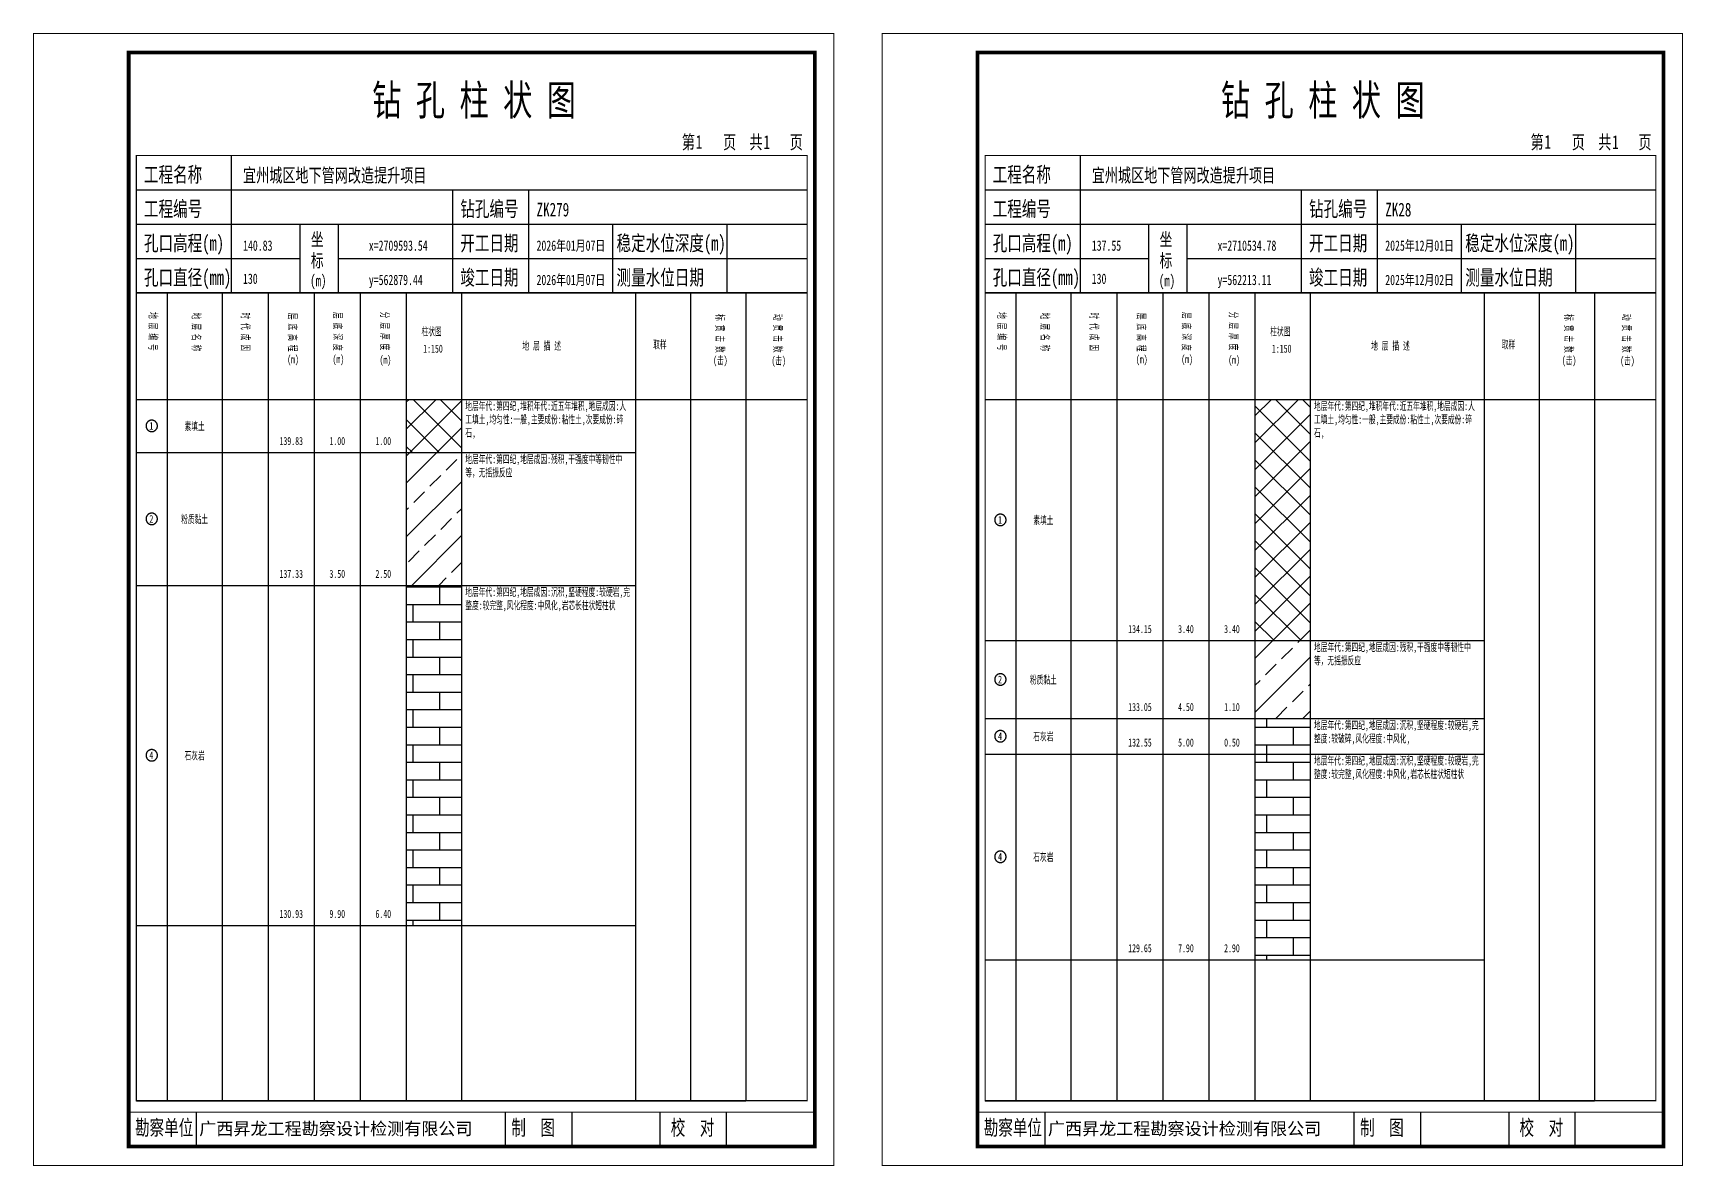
# Model space of a CAD drawing. Header units: millimetres. Extents: x 0 to 2711117, y 0 to 567555.
# Drawn here: x 60793.3 to 61226.2, y -0.1 to 297.1 of the extents above; entities that cross this region are included whole.
import ezdxf
from ezdxf.enums import TextEntityAlignment as Align

# ---------------------------------------------------------------- set-up
doc = ezdxf.new("R2010")
doc.units = ezdxf.units.MM
doc.layers.add('GICAD_POU_TEXTS', color=7, linetype='Continuous')
doc.layers.add('勘察点图例', color=7, linetype='Continuous')
doc.styles.add('HEAD_FONT', font='simfang.ttf', dxfattribs={"width": 0.6})
doc.styles.add('HEAD_FONT2', font='simfang.ttf', dxfattribs={"width": 0.6})
doc.styles.add('HT', font='simhei.ttf')
doc.styles.add('LZ_FONT', font='simfang.ttf', dxfattribs={"width": 0.7, "height": 8})
doc.styles.add('成果图图块', font='simfang.ttf', dxfattribs={"height": 2.5})
doc.styles.add('成果图表体', font='simfang.ttf', dxfattribs={"width": 0.6, "height": 2.1})
pattern_1 = [(45, (0, 0), (-3.5355339, 3.5355339), []), (135, (0, 0), (-3.5355339, -3.5355339), [])]
pattern_2 = [(45, (0, 0), (-7.0710678, 7.0710678), []), (45, (7.071, 0), (-7.0710678, 7.0710678), [4, -2])]
pattern_3 = [(0, (0, 0), (0, 4.6), []), (90, (0, 0), (-7, 4.6), [4.6, -4.6])]

# ---------------------------------------------------------------- blocks, each defined once
blk = doc.blocks.new('ZK279')
for p, q in [((52, 229), (52, 265)), ((27, 256), (203, 256)), ((110, 229), (110, 256)), ((130, 229), (130, 256)), ((27, 247), (203, 247)), ((70, 229), (70, 247)), ((80, 229), (80, 247)), ((152, 229), (152, 247)), ((182, 229), (182, 247)), ((27, 238), (70, 238)), ((80, 238), (203, 238)), ((27, 229), (35.05, 229)), ((35.05, 229), (35.05, 17)), ((35.05, 229), (49.53, 229)), ((49.53, 229), (49.53, 17)), ((49.53, 229), (61.6, 229)), ((61.6, 229), (61.6, 17)), ((61.6, 229), (73.68, 229)), ((73.68, 229), (73.68, 17)), ((73.68, 229), (85.75, 229)), ((85.75, 229), (85.75, 17)), ((85.75, 229), (97.82, 229)), ((97.82, 229), (97.82, 17)), ((97.82, 229), (112.3, 229)), ((112.3, 229), (112.3, 17)), ((112.3, 229), (157.93, 229)), ((157.93, 229), (157.93, 17)), ((157.93, 229), (172.42, 229)), ((172.42, 229), (172.42, 17)), ((172.42, 229), (186.9, 229)), ((186.9, 229), (186.9, 17)), ((186.9, 229), (203, 229)), ((27, 201), (203, 201)), ((27, 17), (35.05, 17)), ((35.05, 17), (49.53, 17)), ((42.74, 4.95), (42.74, 13.95)), ((42.74, 4.95), (42.74, 13.95)), ((49.53, 17), (61.6, 17)), ((61.6, 17), (73.68, 17)), ((73.68, 17), (85.75, 17)), ((85.75, 17), (97.82, 17)), ((97.82, 17), (112.3, 17)), ((112.3, 17), (157.93, 17)), ((123.83, 4.95), (123.83, 13.95)), ((141.38, 4.95), (141.38, 13.95)), ((157.93, 17), (172.42, 17)), ((164.48, 4.95), (164.48, 13.95)), ((172.42, 17), (186.9, 17)), ((181.84, 4.95), (181.84, 13.95)), ((181.84, 4.95), (181.84, 13.95))]:
    blk.add_line(p, q)
for points, const_width in [([(0, 0), (210, 0), (210, 297), (0, 297)], 0.25), ([(25, 5), (205, 5), (205, 292), (25, 292)], 1), ([(27, 265), (203, 265), (203, 17), (27, 17)], 0.3)]:
    blk.add_lwpolyline(points, close=True, dxfattribs=dict(const_width=const_width))
at = {"const_width": 0.3}
for points in [[(27, 229), (203, 229)], [(25, 14), (205, 14)]]:
    blk.add_lwpolyline(points, dxfattribs=at)
at = {"style": 'LZ_FONT', "width": 0.7}
for s, height, p in [('钻 孔 柱 状 图', 8, (88.9, 275.54)), ('第', 3.6, (170.12, 266.7)), ('1', 3.6, (173.78, 266.75)), ('页', 3.6, (180.96, 266.7)), ('共', 3.6, (187.88, 266.7)), ('1', 3.6, (191.54, 266.7)), ('页', 3.6, (198.44, 266.7)), ('工程名称', 4, (29, 258)), ('宜州城区地下管网改造提升项目', 3.6, (55, 258)), ('工程编号', 4, (29, 249)), ('钻孔编号', 4, (112, 249)), ('ZK279', 3.6, (132, 249)), ('孔口高程(m)', 4, (29, 240)), ('140.83', 2.7, (55, 240)), ('坐', 3.5, (72.79, 241.24)), ('x=2709593.54', 2.7, (88, 240)), ('开工日期', 4, (112, 240)), ('2026年01月07日', 2.7, (132, 240)), ('稳定水位深度(m)', 4, (153, 240)), ('标', 3.5, (72.79, 235.7)), ('孔口直径(mm)', 4, (29, 231)), ('130', 2.7, (54.98, 231.31)), ('(m) ', 3, (72.59, 230.65)), ('竣工日期', 4, (112, 231)), ('2026年01月07日', 2.7, (132, 231)), ('测量水位日期', 4, (153, 231)), ('y=562879.44', 2.7, (88, 231)), ('勘察单位', 4, (26.65, 7.95)), ('制  图', 4, (125.4, 7.95)), ('校  对', 4, (167.22, 7.95))]:
    blk.add_text(s, height=height, dxfattribs=at).set_placement(p)
at = {"style": 'HT'}
blk.add_text('广西昇龙工程勘察设计检测有限公司', height=3.2865, dxfattribs=at).set_placement((43.48, 8.02))
at = {"char_height": 2.1, "width": 22.806, "attachment_point": 1, "rotation": 270, "style": 'HEAD_FONT'}
for s, insert in [('地 层 编 号', (32.46, 223.92)), ('地 层 名 称', (43.79, 223.76)), ('时 代 成 因', (56.67, 223.83)), ('层 底 高 程', (69.07, 223.71)), ('层 底 深 度', (80.9, 223.91)), ('分 层 厚 度', (93.26, 224.01)), ('标 贯 击 数', (181.21, 223.37)), ('动 贯 击 数', (196.38, 223.43))]:
    blk.add_mtext(s, dxfattribs=dict(at, insert=insert))
at = {"char_height": 2.1, "attachment_point": 1}
for s, insert, width, style in [('柱状图', (101.82, 219.87), 7.855, 'HEAD_FONT2'), ('取样', (162.58, 216.44), 7.855, 'HEAD_FONT2'), ('(m)', (66.58, 212.56), 4.7944, 'HEAD_FONT'), ('(m)', (78.47, 212.61), 4.7944, 'HEAD_FONT'), ('(m)', (90.81, 212.43), 4.7944, 'HEAD_FONT'), ('1:150', (102.26, 215.36), 6.9223, 'HEAD_FONT2'), ('地 层 描 述', (128.29, 216.11), 22.0781, 'HEAD_FONT2'), ('(击)', (178.33, 212.31), 7.855, 'HEAD_FONT2'), ('(击)', (193.64, 212.22), 7.855, 'HEAD_FONT2')]:
    blk.add_mtext(s, dxfattribs=dict(at, insert=insert, width=width, style=style))
blk = doc.blocks.new('ZK279_0')
at = {"color": 7}
blk.add_polyline3d([(-1.5, 0.02, 0), (-1.5, -0.06, 0), (-1.49, -0.13, 0), (-1.48, -0.2, 0), (-1.47, -0.28, 0), (-1.46, -0.35, 0), (-1.44, -0.42, 0), (-1.41, -0.49, 0), (-1.39, -0.56, 0), (-1.36, -0.63, 0), (-1.32, -0.69, 0), (-1.29, -0.76, 0), (-1.25, -0.82, 0), (-1.2, -0.88, 0), (-1.16, -0.94, 0), (-1.11, -0.99, 0), (-1.06, -1.04, 0), (-1.01, -1.1, 0), (-0.95, -1.14, 0), (-0.89, -1.19, 0), (-0.83, -1.23, 0), (-0.77, -1.27, 0), (-0.71, -1.31, 0), (-0.64, -1.34, 0), (-0.57, -1.37, 0), (-0.51, -1.4, 0), (-0.44, -1.42, 0), (-0.36, -1.44, 0), (-0.29, -1.46, 0), (-0.22, -1.47, 0), (-0.15, -1.48, 0), (-0.07, -1.48, 0), (0, -1.48, 0), (0.07, -1.48, 0), (0.15, -1.48, 0), (0.22, -1.47, 0), (0.29, -1.46, 0), (0.36, -1.44, 0), (0.44, -1.42, 0), (0.51, -1.4, 0), (0.57, -1.37, 0), (0.64, -1.34, 0), (0.71, -1.31, 0), (0.77, -1.27, 0), (0.83, -1.23, 0), (0.89, -1.19, 0), (0.95, -1.14, 0), (1.01, -1.1, 0), (1.06, -1.04, 0), (1.11, -0.99, 0), (1.16, -0.94, 0), (1.2, -0.88, 0), (1.25, -0.82, 0), (1.29, -0.76, 0), (1.32, -0.69, 0), (1.36, -0.63, 0), (1.39, -0.56, 0), (1.41, -0.49, 0), (1.44, -0.42, 0), (1.46, -0.35, 0), (1.47, -0.28, 0), (1.48, -0.2, 0), (1.49, -0.13, 0), (1.5, -0.06, 0), (1.5, 0.02, 0), (1.5, 0.09, 0), (1.49, 0.16, 0), (1.48, 0.24, 0), (1.47, 0.31, 0), (1.46, 0.38, 0), (1.44, 0.45, 0), (1.41, 0.52, 0), (1.39, 0.59, 0), (1.36, 0.66, 0), (1.32, 0.72, 0), (1.29, 0.79, 0), (1.25, 0.85, 0), (1.2, 0.91, 0), (1.16, 0.97, 0), (1.11, 1.02, 0), (1.06, 1.08, 0), (1.01, 1.13, 0), (0.95, 1.18, 0), (0.89, 1.22, 0), (0.83, 1.26, 0), (0.77, 1.3, 0), (0.71, 1.34, 0), (0.64, 1.37, 0), (0.57, 1.4, 0), (0.51, 1.43, 0), (0.44, 1.45, 0), (0.36, 1.47, 0), (0.29, 1.49, 0), (0.22, 1.5, 0), (0.15, 1.51, 0), (0.07, 1.51, 0), (0, 1.52, 0), (-0.07, 1.51, 0), (-0.15, 1.51, 0), (-0.22, 1.5, 0), (-0.29, 1.49, 0), (-0.36, 1.47, 0), (-0.44, 1.45, 0), (-0.51, 1.43, 0), (-0.57, 1.4, 0), (-0.64, 1.37, 0), (-0.71, 1.34, 0), (-0.77, 1.3, 0), (-0.83, 1.26, 0), (-0.89, 1.22, 0), (-0.95, 1.18, 0), (-1.01, 1.13, 0), (-1.06, 1.08, 0), (-1.11, 1.02, 0), (-1.16, 0.97, 0), (-1.2, 0.91, 0), (-1.25, 0.85, 0), (-1.29, 0.79, 0), (-1.32, 0.72, 0), (-1.36, 0.66, 0), (-1.39, 0.59, 0), (-1.41, 0.52, 0), (-1.44, 0.45, 0), (-1.46, 0.38, 0), (-1.47, 0.31, 0), (-1.48, 0.24, 0), (-1.49, 0.16, 0), (-1.5, 0.09, 0), (-1.5, 0.02, 0)], dxfattribs=at)
at = {"layer": 'GICAD_POU_TEXTS', "color": 7, "style": '成果图图块', "width": 0.7}
blk.add_text('1', height=2, dxfattribs=at).set_placement((-0.09, -0.99), align=Align.CENTER)
blk = doc.blocks.new('ZK279_1')
at = {"color": 7}
blk.add_polyline3d([(-1.5, 0.02, 0), (-1.5, -0.06, 0), (-1.49, -0.13, 0), (-1.48, -0.2, 0), (-1.47, -0.28, 0), (-1.46, -0.35, 0), (-1.44, -0.42, 0), (-1.41, -0.49, 0), (-1.39, -0.56, 0), (-1.36, -0.63, 0), (-1.32, -0.69, 0), (-1.29, -0.76, 0), (-1.25, -0.82, 0), (-1.2, -0.88, 0), (-1.16, -0.94, 0), (-1.11, -0.99, 0), (-1.06, -1.04, 0), (-1.01, -1.1, 0), (-0.95, -1.14, 0), (-0.89, -1.19, 0), (-0.83, -1.23, 0), (-0.77, -1.27, 0), (-0.71, -1.31, 0), (-0.64, -1.34, 0), (-0.57, -1.37, 0), (-0.51, -1.4, 0), (-0.44, -1.42, 0), (-0.36, -1.44, 0), (-0.29, -1.46, 0), (-0.22, -1.47, 0), (-0.15, -1.48, 0), (-0.07, -1.48, 0), (0, -1.48, 0), (0.07, -1.48, 0), (0.15, -1.48, 0), (0.22, -1.47, 0), (0.29, -1.46, 0), (0.36, -1.44, 0), (0.44, -1.42, 0), (0.51, -1.4, 0), (0.57, -1.37, 0), (0.64, -1.34, 0), (0.71, -1.31, 0), (0.77, -1.27, 0), (0.83, -1.23, 0), (0.89, -1.19, 0), (0.95, -1.14, 0), (1.01, -1.1, 0), (1.06, -1.04, 0), (1.11, -0.99, 0), (1.16, -0.94, 0), (1.2, -0.88, 0), (1.25, -0.82, 0), (1.29, -0.76, 0), (1.32, -0.69, 0), (1.36, -0.63, 0), (1.39, -0.56, 0), (1.41, -0.49, 0), (1.44, -0.42, 0), (1.46, -0.35, 0), (1.47, -0.28, 0), (1.48, -0.2, 0), (1.49, -0.13, 0), (1.5, -0.06, 0), (1.5, 0.02, 0), (1.5, 0.09, 0), (1.49, 0.16, 0), (1.48, 0.24, 0), (1.47, 0.31, 0), (1.46, 0.38, 0), (1.44, 0.45, 0), (1.41, 0.52, 0), (1.39, 0.59, 0), (1.36, 0.66, 0), (1.32, 0.72, 0), (1.29, 0.79, 0), (1.25, 0.85, 0), (1.2, 0.91, 0), (1.16, 0.97, 0), (1.11, 1.02, 0), (1.06, 1.08, 0), (1.01, 1.13, 0), (0.95, 1.18, 0), (0.89, 1.22, 0), (0.83, 1.26, 0), (0.77, 1.3, 0), (0.71, 1.34, 0), (0.64, 1.37, 0), (0.57, 1.4, 0), (0.51, 1.43, 0), (0.44, 1.45, 0), (0.36, 1.47, 0), (0.29, 1.49, 0), (0.22, 1.5, 0), (0.15, 1.51, 0), (0.07, 1.51, 0), (0, 1.52, 0), (-0.07, 1.51, 0), (-0.15, 1.51, 0), (-0.22, 1.5, 0), (-0.29, 1.49, 0), (-0.36, 1.47, 0), (-0.44, 1.45, 0), (-0.51, 1.43, 0), (-0.57, 1.4, 0), (-0.64, 1.37, 0), (-0.71, 1.34, 0), (-0.77, 1.3, 0), (-0.83, 1.26, 0), (-0.89, 1.22, 0), (-0.95, 1.18, 0), (-1.01, 1.13, 0), (-1.06, 1.08, 0), (-1.11, 1.02, 0), (-1.16, 0.97, 0), (-1.2, 0.91, 0), (-1.25, 0.85, 0), (-1.29, 0.79, 0), (-1.32, 0.72, 0), (-1.36, 0.66, 0), (-1.39, 0.59, 0), (-1.41, 0.52, 0), (-1.44, 0.45, 0), (-1.46, 0.38, 0), (-1.47, 0.31, 0), (-1.48, 0.24, 0), (-1.49, 0.16, 0), (-1.5, 0.09, 0), (-1.5, 0.02, 0)], dxfattribs=at)
at = {"layer": 'GICAD_POU_TEXTS', "color": 7, "style": '成果图图块', "width": 0.7}
blk.add_text('2', height=2, dxfattribs=at).set_placement((-0.09, -0.99), align=Align.CENTER)
blk = doc.blocks.new('ZK279_2')
at = {"color": 7}
blk.add_polyline3d([(-1.5, 0.02, 0), (-1.5, -0.06, 0), (-1.49, -0.13, 0), (-1.48, -0.2, 0), (-1.47, -0.28, 0), (-1.46, -0.35, 0), (-1.44, -0.42, 0), (-1.41, -0.49, 0), (-1.39, -0.56, 0), (-1.36, -0.63, 0), (-1.32, -0.69, 0), (-1.29, -0.76, 0), (-1.25, -0.82, 0), (-1.2, -0.88, 0), (-1.16, -0.94, 0), (-1.11, -0.99, 0), (-1.06, -1.04, 0), (-1.01, -1.1, 0), (-0.95, -1.14, 0), (-0.89, -1.19, 0), (-0.83, -1.23, 0), (-0.77, -1.27, 0), (-0.71, -1.31, 0), (-0.64, -1.34, 0), (-0.57, -1.37, 0), (-0.51, -1.4, 0), (-0.44, -1.42, 0), (-0.36, -1.44, 0), (-0.29, -1.46, 0), (-0.22, -1.47, 0), (-0.15, -1.48, 0), (-0.07, -1.48, 0), (0, -1.48, 0), (0.07, -1.48, 0), (0.15, -1.48, 0), (0.22, -1.47, 0), (0.29, -1.46, 0), (0.36, -1.44, 0), (0.44, -1.42, 0), (0.51, -1.4, 0), (0.57, -1.37, 0), (0.64, -1.34, 0), (0.71, -1.31, 0), (0.77, -1.27, 0), (0.83, -1.23, 0), (0.89, -1.19, 0), (0.95, -1.14, 0), (1.01, -1.1, 0), (1.06, -1.04, 0), (1.11, -0.99, 0), (1.16, -0.94, 0), (1.2, -0.88, 0), (1.25, -0.82, 0), (1.29, -0.76, 0), (1.32, -0.69, 0), (1.36, -0.63, 0), (1.39, -0.56, 0), (1.41, -0.49, 0), (1.44, -0.42, 0), (1.46, -0.35, 0), (1.47, -0.28, 0), (1.48, -0.2, 0), (1.49, -0.13, 0), (1.5, -0.06, 0), (1.5, 0.02, 0), (1.5, 0.09, 0), (1.49, 0.16, 0), (1.48, 0.24, 0), (1.47, 0.31, 0), (1.46, 0.38, 0), (1.44, 0.45, 0), (1.41, 0.52, 0), (1.39, 0.59, 0), (1.36, 0.66, 0), (1.32, 0.72, 0), (1.29, 0.79, 0), (1.25, 0.85, 0), (1.2, 0.91, 0), (1.16, 0.97, 0), (1.11, 1.02, 0), (1.06, 1.08, 0), (1.01, 1.13, 0), (0.95, 1.18, 0), (0.89, 1.22, 0), (0.83, 1.26, 0), (0.77, 1.3, 0), (0.71, 1.34, 0), (0.64, 1.37, 0), (0.57, 1.4, 0), (0.51, 1.43, 0), (0.44, 1.45, 0), (0.36, 1.47, 0), (0.29, 1.49, 0), (0.22, 1.5, 0), (0.15, 1.51, 0), (0.07, 1.51, 0), (0, 1.52, 0), (-0.07, 1.51, 0), (-0.15, 1.51, 0), (-0.22, 1.5, 0), (-0.29, 1.49, 0), (-0.36, 1.47, 0), (-0.44, 1.45, 0), (-0.51, 1.43, 0), (-0.57, 1.4, 0), (-0.64, 1.37, 0), (-0.71, 1.34, 0), (-0.77, 1.3, 0), (-0.83, 1.26, 0), (-0.89, 1.22, 0), (-0.95, 1.18, 0), (-1.01, 1.13, 0), (-1.06, 1.08, 0), (-1.11, 1.02, 0), (-1.16, 0.97, 0), (-1.2, 0.91, 0), (-1.25, 0.85, 0), (-1.29, 0.79, 0), (-1.32, 0.72, 0), (-1.36, 0.66, 0), (-1.39, 0.59, 0), (-1.41, 0.52, 0), (-1.44, 0.45, 0), (-1.46, 0.38, 0), (-1.47, 0.31, 0), (-1.48, 0.24, 0), (-1.49, 0.16, 0), (-1.5, 0.09, 0), (-1.5, 0.02, 0)], dxfattribs=at)
at = {"layer": 'GICAD_POU_TEXTS', "color": 7, "style": '成果图图块', "width": 0.7}
blk.add_text('4', height=2, dxfattribs=at).set_placement((-0.09, -0.99), align=Align.CENTER)
blk = doc.blocks.new('ZK28')
for p, q in [((52, 229), (52, 265)), ((27, 256), (203, 256)), ((110, 229), (110, 256)), ((130, 229), (130, 256)), ((27, 247), (203, 247)), ((70, 229), (70, 247)), ((80, 229), (80, 247)), ((152, 229), (152, 247)), ((182, 229), (182, 247)), ((27, 238), (70, 238)), ((80, 238), (203, 238)), ((27, 229), (35.05, 229)), ((35.05, 229), (35.05, 17)), ((35.05, 229), (49.53, 229)), ((49.53, 229), (49.53, 17)), ((49.53, 229), (61.6, 229)), ((61.6, 229), (61.6, 17)), ((61.6, 229), (73.68, 229)), ((73.68, 229), (73.68, 17)), ((73.68, 229), (85.75, 229)), ((85.75, 229), (85.75, 17)), ((85.75, 229), (97.82, 229)), ((97.82, 229), (97.82, 17)), ((97.82, 229), (112.3, 229)), ((112.3, 229), (112.3, 17)), ((112.3, 229), (157.93, 229)), ((157.93, 229), (157.93, 17)), ((157.93, 229), (172.42, 229)), ((172.42, 229), (172.42, 17)), ((172.42, 229), (186.9, 229)), ((186.9, 229), (186.9, 17)), ((186.9, 229), (203, 229)), ((27, 201), (203, 201)), ((27, 17), (35.05, 17)), ((35.05, 17), (49.53, 17)), ((42.74, 4.95), (42.74, 13.95)), ((42.74, 4.95), (42.74, 13.95)), ((49.53, 17), (61.6, 17)), ((61.6, 17), (73.68, 17)), ((73.68, 17), (85.75, 17)), ((85.75, 17), (97.82, 17)), ((97.82, 17), (112.3, 17)), ((112.3, 17), (157.93, 17)), ((123.83, 4.95), (123.83, 13.95)), ((141.38, 4.95), (141.38, 13.95)), ((157.93, 17), (172.42, 17)), ((164.48, 4.95), (164.48, 13.95)), ((172.42, 17), (186.9, 17)), ((181.84, 4.95), (181.84, 13.95)), ((181.84, 4.95), (181.84, 13.95))]:
    blk.add_line(p, q)
for points, const_width in [([(0, 0), (210, 0), (210, 297), (0, 297)], 0.25), ([(25, 5), (205, 5), (205, 292), (25, 292)], 1), ([(27, 265), (203, 265), (203, 17), (27, 17)], 0.3)]:
    blk.add_lwpolyline(points, close=True, dxfattribs=dict(const_width=const_width))
at = {"const_width": 0.3}
for points in [[(27, 229), (203, 229)], [(25, 14), (205, 14)]]:
    blk.add_lwpolyline(points, dxfattribs=at)
at = {"style": 'LZ_FONT', "width": 0.7}
for s, height, p in [('钻 孔 柱 状 图', 8, (88.9, 275.54)), ('第', 3.6, (170.12, 266.7)), ('1', 3.6, (173.78, 266.75)), ('页', 3.6, (180.96, 266.7)), ('共', 3.6, (187.88, 266.7)), ('1', 3.6, (191.54, 266.7)), ('页', 3.6, (198.44, 266.7)), ('工程名称', 4, (29, 258)), ('宜州城区地下管网改造提升项目', 3.6, (55, 258)), ('工程编号', 4, (29, 249)), ('钻孔编号', 4, (112, 249)), ('ZK28', 3.6, (132, 249)), ('孔口高程(m)', 4, (29, 240)), ('137.55', 2.7, (55, 240)), ('坐', 3.5, (72.79, 241.24)), ('x=2710534.78', 2.7, (88, 240)), ('开工日期', 4, (112, 240)), ('2025年12月01日', 2.7, (132, 240)), ('稳定水位深度(m)', 4, (153, 240)), ('标', 3.5, (72.79, 235.7)), ('孔口直径(mm)', 4, (29, 231)), ('130', 2.7, (54.98, 231.31)), ('(m) ', 3, (72.59, 230.65)), ('竣工日期', 4, (112, 231)), ('2025年12月02日', 2.7, (132, 231)), ('测量水位日期', 4, (153, 231)), ('y=562213.11', 2.7, (88, 231)), ('勘察单位', 4, (26.65, 7.95)), ('制  图', 4, (125.4, 7.95)), ('校  对', 4, (167.22, 7.95))]:
    blk.add_text(s, height=height, dxfattribs=at).set_placement(p)
at = {"style": 'HT'}
blk.add_text('广西昇龙工程勘察设计检测有限公司', height=3.2865, dxfattribs=at).set_placement((43.48, 8.02))
at = {"char_height": 2.1, "width": 22.806, "attachment_point": 1, "rotation": 270, "style": 'HEAD_FONT'}
for s, insert in [('地 层 编 号', (32.46, 223.92)), ('地 层 名 称', (43.79, 223.76)), ('时 代 成 因', (56.67, 223.83)), ('层 底 高 程', (69.07, 223.71)), ('层 底 深 度', (80.9, 223.91)), ('分 层 厚 度', (93.26, 224.01)), ('标 贯 击 数', (181.21, 223.37)), ('动 贯 击 数', (196.38, 223.43))]:
    blk.add_mtext(s, dxfattribs=dict(at, insert=insert))
at = {"char_height": 2.1, "attachment_point": 1}
for s, insert, width, style in [('柱状图', (101.82, 219.87), 7.855, 'HEAD_FONT2'), ('取样', (162.58, 216.44), 7.855, 'HEAD_FONT2'), ('(m)', (66.58, 212.56), 4.7944, 'HEAD_FONT'), ('(m)', (78.47, 212.61), 4.7944, 'HEAD_FONT'), ('(m)', (90.81, 212.43), 4.7944, 'HEAD_FONT'), ('1:150', (102.26, 215.36), 6.9223, 'HEAD_FONT2'), ('地 层 描 述', (128.29, 216.11), 22.0781, 'HEAD_FONT2'), ('(击)', (178.33, 212.31), 7.855, 'HEAD_FONT2'), ('(击)', (193.64, 212.22), 7.855, 'HEAD_FONT2')]:
    blk.add_mtext(s, dxfattribs=dict(at, insert=insert, width=width, style=style))
blk = doc.blocks.new('ZK28_0')
at = {"color": 7}
blk.add_polyline3d([(-1.5, 0.02, 0), (-1.5, -0.06, 0), (-1.49, -0.13, 0), (-1.48, -0.2, 0), (-1.47, -0.28, 0), (-1.46, -0.35, 0), (-1.44, -0.42, 0), (-1.41, -0.49, 0), (-1.39, -0.56, 0), (-1.36, -0.63, 0), (-1.32, -0.69, 0), (-1.29, -0.76, 0), (-1.25, -0.82, 0), (-1.2, -0.88, 0), (-1.16, -0.94, 0), (-1.11, -0.99, 0), (-1.06, -1.04, 0), (-1.01, -1.1, 0), (-0.95, -1.14, 0), (-0.89, -1.19, 0), (-0.83, -1.23, 0), (-0.77, -1.27, 0), (-0.71, -1.31, 0), (-0.64, -1.34, 0), (-0.57, -1.37, 0), (-0.51, -1.4, 0), (-0.44, -1.42, 0), (-0.36, -1.44, 0), (-0.29, -1.46, 0), (-0.22, -1.47, 0), (-0.15, -1.48, 0), (-0.07, -1.48, 0), (0, -1.48, 0), (0.07, -1.48, 0), (0.15, -1.48, 0), (0.22, -1.47, 0), (0.29, -1.46, 0), (0.36, -1.44, 0), (0.44, -1.42, 0), (0.51, -1.4, 0), (0.57, -1.37, 0), (0.64, -1.34, 0), (0.71, -1.31, 0), (0.77, -1.27, 0), (0.83, -1.23, 0), (0.89, -1.19, 0), (0.95, -1.14, 0), (1.01, -1.1, 0), (1.06, -1.04, 0), (1.11, -0.99, 0), (1.16, -0.94, 0), (1.2, -0.88, 0), (1.25, -0.82, 0), (1.29, -0.76, 0), (1.32, -0.69, 0), (1.36, -0.63, 0), (1.39, -0.56, 0), (1.41, -0.49, 0), (1.44, -0.42, 0), (1.46, -0.35, 0), (1.47, -0.28, 0), (1.48, -0.2, 0), (1.49, -0.13, 0), (1.5, -0.06, 0), (1.5, 0.02, 0), (1.5, 0.09, 0), (1.49, 0.16, 0), (1.48, 0.24, 0), (1.47, 0.31, 0), (1.46, 0.38, 0), (1.44, 0.45, 0), (1.41, 0.52, 0), (1.39, 0.59, 0), (1.36, 0.66, 0), (1.32, 0.72, 0), (1.29, 0.79, 0), (1.25, 0.85, 0), (1.2, 0.91, 0), (1.16, 0.97, 0), (1.11, 1.02, 0), (1.06, 1.08, 0), (1.01, 1.13, 0), (0.95, 1.18, 0), (0.89, 1.22, 0), (0.83, 1.26, 0), (0.77, 1.3, 0), (0.71, 1.34, 0), (0.64, 1.37, 0), (0.57, 1.4, 0), (0.51, 1.43, 0), (0.44, 1.45, 0), (0.36, 1.47, 0), (0.29, 1.49, 0), (0.22, 1.5, 0), (0.15, 1.51, 0), (0.07, 1.51, 0), (0, 1.52, 0), (-0.07, 1.51, 0), (-0.15, 1.51, 0), (-0.22, 1.5, 0), (-0.29, 1.49, 0), (-0.36, 1.47, 0), (-0.44, 1.45, 0), (-0.51, 1.43, 0), (-0.57, 1.4, 0), (-0.64, 1.37, 0), (-0.71, 1.34, 0), (-0.77, 1.3, 0), (-0.83, 1.26, 0), (-0.89, 1.22, 0), (-0.95, 1.18, 0), (-1.01, 1.13, 0), (-1.06, 1.08, 0), (-1.11, 1.02, 0), (-1.16, 0.97, 0), (-1.2, 0.91, 0), (-1.25, 0.85, 0), (-1.29, 0.79, 0), (-1.32, 0.72, 0), (-1.36, 0.66, 0), (-1.39, 0.59, 0), (-1.41, 0.52, 0), (-1.44, 0.45, 0), (-1.46, 0.38, 0), (-1.47, 0.31, 0), (-1.48, 0.24, 0), (-1.49, 0.16, 0), (-1.5, 0.09, 0), (-1.5, 0.02, 0)], dxfattribs=at)
at = {"layer": 'GICAD_POU_TEXTS', "color": 7, "style": '成果图图块', "width": 0.7}
blk.add_text('1', height=2, dxfattribs=at).set_placement((-0.09, -0.99), align=Align.CENTER)
blk = doc.blocks.new('ZK28_1')
at = {"color": 7}
blk.add_polyline3d([(-1.5, 0.02, 0), (-1.5, -0.06, 0), (-1.49, -0.13, 0), (-1.48, -0.2, 0), (-1.47, -0.28, 0), (-1.46, -0.35, 0), (-1.44, -0.42, 0), (-1.41, -0.49, 0), (-1.39, -0.56, 0), (-1.36, -0.63, 0), (-1.32, -0.69, 0), (-1.29, -0.76, 0), (-1.25, -0.82, 0), (-1.2, -0.88, 0), (-1.16, -0.94, 0), (-1.11, -0.99, 0), (-1.06, -1.04, 0), (-1.01, -1.1, 0), (-0.95, -1.14, 0), (-0.89, -1.19, 0), (-0.83, -1.23, 0), (-0.77, -1.27, 0), (-0.71, -1.31, 0), (-0.64, -1.34, 0), (-0.57, -1.37, 0), (-0.51, -1.4, 0), (-0.44, -1.42, 0), (-0.36, -1.44, 0), (-0.29, -1.46, 0), (-0.22, -1.47, 0), (-0.15, -1.48, 0), (-0.07, -1.48, 0), (0, -1.48, 0), (0.07, -1.48, 0), (0.15, -1.48, 0), (0.22, -1.47, 0), (0.29, -1.46, 0), (0.36, -1.44, 0), (0.44, -1.42, 0), (0.51, -1.4, 0), (0.57, -1.37, 0), (0.64, -1.34, 0), (0.71, -1.31, 0), (0.77, -1.27, 0), (0.83, -1.23, 0), (0.89, -1.19, 0), (0.95, -1.14, 0), (1.01, -1.1, 0), (1.06, -1.04, 0), (1.11, -0.99, 0), (1.16, -0.94, 0), (1.2, -0.88, 0), (1.25, -0.82, 0), (1.29, -0.76, 0), (1.32, -0.69, 0), (1.36, -0.63, 0), (1.39, -0.56, 0), (1.41, -0.49, 0), (1.44, -0.42, 0), (1.46, -0.35, 0), (1.47, -0.28, 0), (1.48, -0.2, 0), (1.49, -0.13, 0), (1.5, -0.06, 0), (1.5, 0.02, 0), (1.5, 0.09, 0), (1.49, 0.16, 0), (1.48, 0.24, 0), (1.47, 0.31, 0), (1.46, 0.38, 0), (1.44, 0.45, 0), (1.41, 0.52, 0), (1.39, 0.59, 0), (1.36, 0.66, 0), (1.32, 0.72, 0), (1.29, 0.79, 0), (1.25, 0.85, 0), (1.2, 0.91, 0), (1.16, 0.97, 0), (1.11, 1.02, 0), (1.06, 1.08, 0), (1.01, 1.13, 0), (0.95, 1.18, 0), (0.89, 1.22, 0), (0.83, 1.26, 0), (0.77, 1.3, 0), (0.71, 1.34, 0), (0.64, 1.37, 0), (0.57, 1.4, 0), (0.51, 1.43, 0), (0.44, 1.45, 0), (0.36, 1.47, 0), (0.29, 1.49, 0), (0.22, 1.5, 0), (0.15, 1.51, 0), (0.07, 1.51, 0), (0, 1.52, 0), (-0.07, 1.51, 0), (-0.15, 1.51, 0), (-0.22, 1.5, 0), (-0.29, 1.49, 0), (-0.36, 1.47, 0), (-0.44, 1.45, 0), (-0.51, 1.43, 0), (-0.57, 1.4, 0), (-0.64, 1.37, 0), (-0.71, 1.34, 0), (-0.77, 1.3, 0), (-0.83, 1.26, 0), (-0.89, 1.22, 0), (-0.95, 1.18, 0), (-1.01, 1.13, 0), (-1.06, 1.08, 0), (-1.11, 1.02, 0), (-1.16, 0.97, 0), (-1.2, 0.91, 0), (-1.25, 0.85, 0), (-1.29, 0.79, 0), (-1.32, 0.72, 0), (-1.36, 0.66, 0), (-1.39, 0.59, 0), (-1.41, 0.52, 0), (-1.44, 0.45, 0), (-1.46, 0.38, 0), (-1.47, 0.31, 0), (-1.48, 0.24, 0), (-1.49, 0.16, 0), (-1.5, 0.09, 0), (-1.5, 0.02, 0)], dxfattribs=at)
at = {"layer": 'GICAD_POU_TEXTS', "color": 7, "style": '成果图图块', "width": 0.7}
blk.add_text('2', height=2, dxfattribs=at).set_placement((-0.09, -0.99), align=Align.CENTER)
blk = doc.blocks.new('ZK28_2')
at = {"color": 7}
blk.add_polyline3d([(-1.5, 0.02, 0), (-1.5, -0.06, 0), (-1.49, -0.13, 0), (-1.48, -0.2, 0), (-1.47, -0.28, 0), (-1.46, -0.35, 0), (-1.44, -0.42, 0), (-1.41, -0.49, 0), (-1.39, -0.56, 0), (-1.36, -0.63, 0), (-1.32, -0.69, 0), (-1.29, -0.76, 0), (-1.25, -0.82, 0), (-1.2, -0.88, 0), (-1.16, -0.94, 0), (-1.11, -0.99, 0), (-1.06, -1.04, 0), (-1.01, -1.1, 0), (-0.95, -1.14, 0), (-0.89, -1.19, 0), (-0.83, -1.23, 0), (-0.77, -1.27, 0), (-0.71, -1.31, 0), (-0.64, -1.34, 0), (-0.57, -1.37, 0), (-0.51, -1.4, 0), (-0.44, -1.42, 0), (-0.36, -1.44, 0), (-0.29, -1.46, 0), (-0.22, -1.47, 0), (-0.15, -1.48, 0), (-0.07, -1.48, 0), (0, -1.48, 0), (0.07, -1.48, 0), (0.15, -1.48, 0), (0.22, -1.47, 0), (0.29, -1.46, 0), (0.36, -1.44, 0), (0.44, -1.42, 0), (0.51, -1.4, 0), (0.57, -1.37, 0), (0.64, -1.34, 0), (0.71, -1.31, 0), (0.77, -1.27, 0), (0.83, -1.23, 0), (0.89, -1.19, 0), (0.95, -1.14, 0), (1.01, -1.1, 0), (1.06, -1.04, 0), (1.11, -0.99, 0), (1.16, -0.94, 0), (1.2, -0.88, 0), (1.25, -0.82, 0), (1.29, -0.76, 0), (1.32, -0.69, 0), (1.36, -0.63, 0), (1.39, -0.56, 0), (1.41, -0.49, 0), (1.44, -0.42, 0), (1.46, -0.35, 0), (1.47, -0.28, 0), (1.48, -0.2, 0), (1.49, -0.13, 0), (1.5, -0.06, 0), (1.5, 0.02, 0), (1.5, 0.09, 0), (1.49, 0.16, 0), (1.48, 0.24, 0), (1.47, 0.31, 0), (1.46, 0.38, 0), (1.44, 0.45, 0), (1.41, 0.52, 0), (1.39, 0.59, 0), (1.36, 0.66, 0), (1.32, 0.72, 0), (1.29, 0.79, 0), (1.25, 0.85, 0), (1.2, 0.91, 0), (1.16, 0.97, 0), (1.11, 1.02, 0), (1.06, 1.08, 0), (1.01, 1.13, 0), (0.95, 1.18, 0), (0.89, 1.22, 0), (0.83, 1.26, 0), (0.77, 1.3, 0), (0.71, 1.34, 0), (0.64, 1.37, 0), (0.57, 1.4, 0), (0.51, 1.43, 0), (0.44, 1.45, 0), (0.36, 1.47, 0), (0.29, 1.49, 0), (0.22, 1.5, 0), (0.15, 1.51, 0), (0.07, 1.51, 0), (0, 1.52, 0), (-0.07, 1.51, 0), (-0.15, 1.51, 0), (-0.22, 1.5, 0), (-0.29, 1.49, 0), (-0.36, 1.47, 0), (-0.44, 1.45, 0), (-0.51, 1.43, 0), (-0.57, 1.4, 0), (-0.64, 1.37, 0), (-0.71, 1.34, 0), (-0.77, 1.3, 0), (-0.83, 1.26, 0), (-0.89, 1.22, 0), (-0.95, 1.18, 0), (-1.01, 1.13, 0), (-1.06, 1.08, 0), (-1.11, 1.02, 0), (-1.16, 0.97, 0), (-1.2, 0.91, 0), (-1.25, 0.85, 0), (-1.29, 0.79, 0), (-1.32, 0.72, 0), (-1.36, 0.66, 0), (-1.39, 0.59, 0), (-1.41, 0.52, 0), (-1.44, 0.45, 0), (-1.46, 0.38, 0), (-1.47, 0.31, 0), (-1.48, 0.24, 0), (-1.49, 0.16, 0), (-1.5, 0.09, 0), (-1.5, 0.02, 0)], dxfattribs=at)
at = {"layer": 'GICAD_POU_TEXTS', "color": 7, "style": '成果图图块', "width": 0.7}
blk.add_text('4', height=2, dxfattribs=at).set_placement((-0.09, -0.99), align=Align.CENTER)
blk = doc.blocks.new('ZK28_3')
at = {"color": 7}
blk.add_polyline3d([(-1.5, 0.02, 0), (-1.5, -0.06, 0), (-1.49, -0.13, 0), (-1.48, -0.2, 0), (-1.47, -0.28, 0), (-1.46, -0.35, 0), (-1.44, -0.42, 0), (-1.41, -0.49, 0), (-1.39, -0.56, 0), (-1.36, -0.63, 0), (-1.32, -0.69, 0), (-1.29, -0.76, 0), (-1.25, -0.82, 0), (-1.2, -0.88, 0), (-1.16, -0.94, 0), (-1.11, -0.99, 0), (-1.06, -1.04, 0), (-1.01, -1.1, 0), (-0.95, -1.14, 0), (-0.89, -1.19, 0), (-0.83, -1.23, 0), (-0.77, -1.27, 0), (-0.71, -1.31, 0), (-0.64, -1.34, 0), (-0.57, -1.37, 0), (-0.51, -1.4, 0), (-0.44, -1.42, 0), (-0.36, -1.44, 0), (-0.29, -1.46, 0), (-0.22, -1.47, 0), (-0.15, -1.48, 0), (-0.07, -1.48, 0), (0, -1.48, 0), (0.07, -1.48, 0), (0.15, -1.48, 0), (0.22, -1.47, 0), (0.29, -1.46, 0), (0.36, -1.44, 0), (0.44, -1.42, 0), (0.51, -1.4, 0), (0.57, -1.37, 0), (0.64, -1.34, 0), (0.71, -1.31, 0), (0.77, -1.27, 0), (0.83, -1.23, 0), (0.89, -1.19, 0), (0.95, -1.14, 0), (1.01, -1.1, 0), (1.06, -1.04, 0), (1.11, -0.99, 0), (1.16, -0.94, 0), (1.2, -0.88, 0), (1.25, -0.82, 0), (1.29, -0.76, 0), (1.32, -0.69, 0), (1.36, -0.63, 0), (1.39, -0.56, 0), (1.41, -0.49, 0), (1.44, -0.42, 0), (1.46, -0.35, 0), (1.47, -0.28, 0), (1.48, -0.2, 0), (1.49, -0.13, 0), (1.5, -0.06, 0), (1.5, 0.02, 0), (1.5, 0.09, 0), (1.49, 0.16, 0), (1.48, 0.24, 0), (1.47, 0.31, 0), (1.46, 0.38, 0), (1.44, 0.45, 0), (1.41, 0.52, 0), (1.39, 0.59, 0), (1.36, 0.66, 0), (1.32, 0.72, 0), (1.29, 0.79, 0), (1.25, 0.85, 0), (1.2, 0.91, 0), (1.16, 0.97, 0), (1.11, 1.02, 0), (1.06, 1.08, 0), (1.01, 1.13, 0), (0.95, 1.18, 0), (0.89, 1.22, 0), (0.83, 1.26, 0), (0.77, 1.3, 0), (0.71, 1.34, 0), (0.64, 1.37, 0), (0.57, 1.4, 0), (0.51, 1.43, 0), (0.44, 1.45, 0), (0.36, 1.47, 0), (0.29, 1.49, 0), (0.22, 1.5, 0), (0.15, 1.51, 0), (0.07, 1.51, 0), (0, 1.52, 0), (-0.07, 1.51, 0), (-0.15, 1.51, 0), (-0.22, 1.5, 0), (-0.29, 1.49, 0), (-0.36, 1.47, 0), (-0.44, 1.45, 0), (-0.51, 1.43, 0), (-0.57, 1.4, 0), (-0.64, 1.37, 0), (-0.71, 1.34, 0), (-0.77, 1.3, 0), (-0.83, 1.26, 0), (-0.89, 1.22, 0), (-0.95, 1.18, 0), (-1.01, 1.13, 0), (-1.06, 1.08, 0), (-1.11, 1.02, 0), (-1.16, 0.97, 0), (-1.2, 0.91, 0), (-1.25, 0.85, 0), (-1.29, 0.79, 0), (-1.32, 0.72, 0), (-1.36, 0.66, 0), (-1.39, 0.59, 0), (-1.41, 0.52, 0), (-1.44, 0.45, 0), (-1.46, 0.38, 0), (-1.47, 0.31, 0), (-1.48, 0.24, 0), (-1.49, 0.16, 0), (-1.5, 0.09, 0), (-1.5, 0.02, 0)], dxfattribs=at)
at = {"layer": 'GICAD_POU_TEXTS', "color": 7, "style": '成果图图块', "width": 0.7}
blk.add_text('4', height=2, dxfattribs=at).set_placement((-0.09, -0.99), align=Align.CENTER)

msp = doc.modelspace()

# ---------------------------------------------------------------- hatches: boundary and pattern name
at = {"layer": '勘察点图例'}
h = msp.add_hatch(dxfattribs=at)
h.set_pattern_fill('GKSTT', color=256, scale=0.5, style=0, pattern_type=2)
h.set_pattern_definition(pattern_1)
h.paths.add_polyline_path([(60891.23, 187.06), (60905.72, 187.06), (60905.72, 201), (60891.23, 201)])
h = msp.add_hatch(dxfattribs=at)
h.set_pattern_fill('GKSTT', color=256, scale=0.5, style=0, pattern_type=2)
h.set_pattern_definition(pattern_1)
h.paths.add_polyline_path([(61113.92, 137.73), (61128.4, 137.73), (61128.4, 201), (61113.92, 201)])
h = msp.add_hatch(dxfattribs=at)
h.set_pattern_fill('GKFZNT', color=256, scale=0.5, style=0, pattern_type=2)
h.set_pattern_definition(pattern_2)
h.paths.add_polyline_path([(60891.23, 152.21), (60905.72, 152.21), (60905.72, 187.06), (60891.23, 187.06)])
h = msp.add_hatch(dxfattribs=at)
h.set_pattern_fill('GKSHY', color=256, scale=0.5, style=0, pattern_type=2)
h.set_pattern_definition(pattern_3)
h.paths.add_polyline_path([(60891.23, 63), (60905.72, 63), (60905.72, 152.21), (60891.23, 152.21)])
h = msp.add_hatch(dxfattribs=at)
h.set_pattern_fill('GKFZNT', color=256, scale=0.5, style=0, pattern_type=2)
h.set_pattern_definition(pattern_2)
h.paths.add_polyline_path([(61113.92, 117.27), (61128.4, 117.27), (61128.4, 137.73), (61113.92, 137.73)])
h = msp.add_hatch(dxfattribs=at)
h.set_pattern_fill('GKSHY', color=256, scale=0.5, style=0, pattern_type=2)
h.set_pattern_definition(pattern_3)
h.paths.add_polyline_path([(61113.92, 107.96), (61128.4, 107.96), (61128.4, 117.27), (61113.92, 117.27)])
h = msp.add_hatch(dxfattribs=at)
h.set_pattern_fill('GKSHY', color=256, scale=0.5, style=0, pattern_type=2)
h.set_pattern_definition(pattern_3)
h.paths.add_polyline_path([(61113.92, 54), (61128.4, 54), (61128.4, 107.96), (61113.92, 107.96)])

# ---------------------------------------------------------------- linework, layer by layer
for p, q in [((60820.41, 187.06), (60905.72, 187.06)), ((60905.72, 187.06), (60951.35, 187.06)), ((60820.41, 152.21), (60905.72, 152.21)), ((60905.72, 152.21), (60951.35, 152.21)), ((61043.1, 137.73), (61128.4, 137.73)), ((61128.4, 137.73), (61174.03, 137.73)), ((61043.1, 117.27), (61128.4, 117.27)), ((61128.4, 117.27), (61174.03, 117.27)), ((61043.1, 107.96), (61128.4, 107.96)), ((61128.4, 107.96), (61174.03, 107.96)), ((60820.41, 63), (60905.72, 63)), ((60905.72, 63), (60951.35, 63)), ((61043.1, 54), (61128.4, 54)), ((61128.4, 54), (61174.03, 54))]:
    msp.add_line(p, q, dxfattribs=at)

# ---------------------------------------------------------------- block references
for name, p in [('ZK279', (60793.41, 0)), ('ZK28', (61016.1, 0)), ('ZK279_0', (60824.44, 194.03)), ('ZK279_1', (60824.44, 169.64)), ('ZK28_0', (61047.12, 169.37)), ('ZK28_1', (61047.12, 127.5)), ('ZK28_2', (61047.12, 112.61)), ('ZK279_2', (60824.44, 107.61)), ('ZK28_3', (61047.12, 80.98))]:
    msp.add_blockref(name, p, dxfattribs=at)

# ---------------------------------------------------------------- texts
at = {"layer": '勘察点图例', "style": '成果图表体', "width": 0.6}
for s, p in [('素填土', (60835.7, 194.03)), ('139.83', (60861.05, 190.06)), ('1.00', (60873.13, 190.06)), ('1.00', (60885.2, 190.06)), ('粉质黏土', (60835.7, 169.64)), ('素填土', (61058.39, 169.37)), ('137.33', (60861.05, 155.21)), ('3.50', (60873.13, 155.21)), ('2.50', (60885.2, 155.21)), ('134.15', (61083.74, 140.73)), ('3.40', (61095.81, 140.73)), ('3.40', (61107.88, 140.73)), ('粉质黏土', (61058.39, 127.5)), ('133.05', (61083.74, 120.27)), ('4.50', (61095.81, 120.27)), ('1.10', (61107.88, 120.27)), ('石灰岩', (61058.39, 112.61)), ('石灰岩', (60835.7, 107.61)), ('132.55', (61083.74, 110.96)), ('5.00', (61095.81, 110.96)), ('0.50', (61107.88, 110.96)), ('石灰岩', (61058.39, 80.98)), ('130.93', (60861.05, 66)), ('9.90', (60873.13, 66)), ('6.40', (60885.2, 66)), ('129.65', (61083.74, 57)), ('7.90', (61095.81, 57)), ('2.90', (61107.88, 57))]:
    msp.add_text(s, height=2.1, dxfattribs=at).set_placement(p, align=Align.MIDDLE)
at = {"layer": '勘察点图例', "char_height": 2.1, "width": 43.6296, "attachment_point": 1, "style": '成果图表体'}
for s, insert in [('地层年代:第四纪,堆积年代:近五年堆积,地层成因:人工填土,均匀性:一般,主要成份:粘性土,次要成份:碎石,', (60906.72, 200.3)), ('地层年代:第四纪,堆积年代:近五年堆积,地层成因:人工填土,均匀性:一般,主要成份:粘性土,次要成份:碎石,', (61129.4, 200.3)), ('地层年代:第四纪,地层成因:残积,干强度中等韧性中等，无摇振反应', (60906.72, 186.36)), ('地层年代:第四纪,地层成因:沉积,坚硬程度:较硬岩,完整度:较完整,风化程度:中风化,岩芯长柱状短柱状', (60906.72, 151.51)), ('地层年代:第四纪,地层成因:残积,干强度中等韧性中等，无摇振反应', (61129.4, 137.03)), ('地层年代:第四纪,地层成因:沉积,坚硬程度:较硬岩,完整度:较破碎,风化程度:中风化,', (61129.4, 116.57)), ('地层年代:第四纪,地层成因:沉积,坚硬程度:较硬岩,完整度:较完整,风化程度:中风化,岩芯长柱状短柱状', (61129.4, 107.26))]:
    msp.add_mtext(s, dxfattribs=dict(at, insert=insert))

doc.saveas('drawing.dxf')
